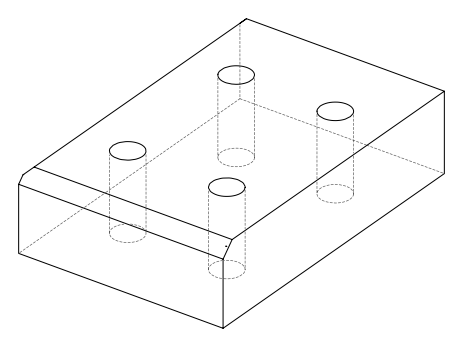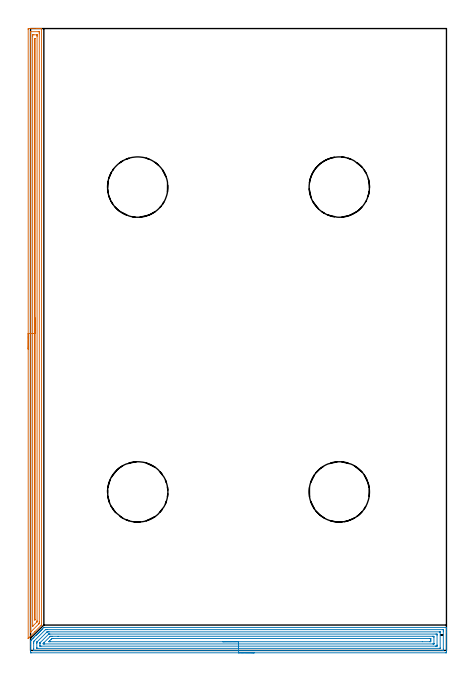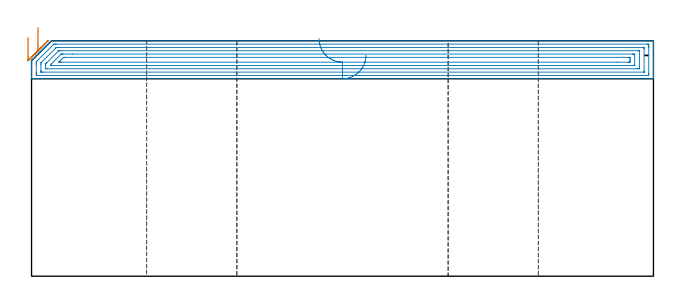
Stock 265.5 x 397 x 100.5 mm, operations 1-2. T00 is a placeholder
(PLAN: 6 operations, 1 tool changes, 47.9 min)
(1 AREA_MILL | FG_CHAMFER_SURFACE | UGT0205_001 | 12.47 min | 14241 mm3)
(2 AREA_MILL_1 | FG_CHAMFER_SURFACE_1 | UGT0205_001 | 12.94 min | 34454 mm3)
(3 MILL_THROUGH_HOLE_FROM_SOLID_MATERIAL | STEP1HOLE | UGT0201_018 | Circular | 5.62 min | 117015 mm3)
(4 MILL_THROUGH_HOLE_FROM_SOLID_MATERIAL_1 | STEP1HOLE_1 | UGT0201_018 | Circular | 5.62 min | 117010 mm3)
(5 MILL_THROUGH_HOLE_FROM_SOLID_MATERIAL_2 | STEP1HOLE_2 | UGT0201_018 | Circular | 5.62 min | 117018 mm3)
(6 MILL_THROUGH_HOLE_FROM_SOLID_MATERIAL_3 | STEP1HOLE_3 | UGT0201_018 | Circular | 5.62 min | 117011 mm3)
(TOOL UGT0205_001 | Chamfer Mill 20 x 3 x 45 deg. | D20 FL50 Z2)
(TOOL UGT0201_018 | End mill 30 mm | D30 FL50 Z4)
(OP 1 AREA_MILL)
G17 G21 G94 G90
T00 M6
G54
G17 G0 G90 X-1.5 Y192.35 S1061 M3
G43 Z110.5 H0
Z102.
G94 G1 Y192.388 Z101.128 F250.
Y192.502 Z100.264
Y192.691 Z99.412
Y192.953 Z98.58
Y193.287 Z97.774
Y193.69 Z97.
Y194.159 Z96.264
Y194.69 Z95.572
Y195.279 Z94.929
Y195.922 Z94.34
Y196.614 Z93.809
Y197.35 Z93.34
Y198.124 Z92.937
Y198.93 Z92.603
Y199.762 Z92.341
Y200.614 Z92.152
Y201.478 Z92.038
Y202.35 Z92.
Y396.371
X-1.498 Y396.701 Z92.001
X-1.494 Y396.99 Z92.004
X-1.176 Y397. Z92.322
X4.059 Z97.553
X4.577 Z98.073
X4.931 Z98.427
X5.449 Z98.945
X5.803 Z99.298
X6.512 Z100.012
X6.737 Z100.236
X6.87 Y396.997 Z100.362
X6.997 Y396.99 Z100.489
X7. Y396.818 Z100.5
X6.999 Y16.374 Z100.499
X7. Y16.283 Z100.495
X6.993 Y16.202 Z100.486
X6.937 Y16.135 Z100.433
X6.676 Y15.875 Z100.174
X2.75 Y11.95 Z96.249
X-1.041 Y8.158 Z92.457
X-1.176 Y8.022 Z92.32
X-1.317 Y7.882 Z92.181
X-1.467 Y7.732 Z92.031
X-1.495 Y7.716 Z92.003
X-1.499 Z91.999
X-1.5 Y7.882 Z92.
Y202.35
X-0.086 Z93.414
X-0.085 Y394.359 Z93.415
X-0.083 Y394.583 Z93.417
X-0.079 Y394.918 Z93.421
X-0.075 Y394.99 Z93.425
X0.027 Y394.995 Z93.527
X0.164 Y394.999 Z93.664
X4.931 Y395. Z98.431
X5.399 Y394.998 Z98.899
X5.543 Y394.993 Z99.043
X5.572 Y394.991 Z99.072
X5.579 Y394.94 Z99.079
X5.583 Y394.809 Z99.083
X5.584 Y394.583 Z99.084
X5.586 Y393.912 Z99.086
Y393.689
X5.584 Y18.164 Z99.084
X5.581 Y17.498 Z99.081
X5.578 Y17.27 Z99.078
X5.572 Y17.234 Z99.072
X5.539 Y17.196 Z99.039
X5.479 Y17.131 Z98.979
X5.386 Y17.037 Z98.886
X5.271 Y16.921 Z98.771
X0.255 Y11.905 Z93.755
X0.041 Y11.697 Z93.541
X-0.033 Y11.628 Z93.467
X-0.079 Y11.593 Z93.421
X-0.082 Y11.678 Z93.418
X-0.084 Y11.905 Z93.416
X-0.085 Y12.298 Z93.415
X-0.086 Y12.576 Z93.414
Y202.35
X1.328 Z94.828
X1.329 Y392.016 Z94.829
X1.333 Y392.795 Z94.833
X1.335 Y392.904 Z94.835
X1.347 Y392.99 Z94.847
X1.441 Y392.992 Z94.941
X2.114 Y393. Z95.614
X3.859 Y392.999 Z97.359
X4.059 Y392.994 Z97.559
X4.124 Y392.99 Z97.624
X4.165 Y392.979 Z97.665
X4.168 Y392.91 Z97.668
X4.17 Y392.795 Z97.67
X4.171 Y392.679 Z97.671
Y391.901
X4.17 Y18.944 Z97.67
X4.167 Y18.554 Z97.667
X4.163 Y18.36 Z97.663
X4.156 Y18.267 Z97.656
X4.065 Y18.164 Z97.565
X4.062 Y18.161 Z97.562
X1.441 Y15.541 Z94.941
X1.412 Y15.512 Z94.912
X1.381 Y15.482 Z94.881
X1.355 Y15.466 Z94.855
X1.334 Y15.459 Z94.834
X1.332 Y15.482 Z94.832
X1.33 Y15.512 Z94.83
X1.329 Y15.597 Z94.829
X1.328 Y202.35 Z94.828
X2.743 Z96.243
Y390.552
X2.744 Y390.566 Z96.244
X2.75 Y390.587 Z96.25
X2.756 Y390.567 Z96.256
X2.757 Y390.553 Z96.257
X2.756 Y19.938 Z96.256
X2.751 Y19.504 Z96.251
X2.748 Y19.466 Z96.248
X2.744 Y19.499 Z96.244
X2.743 Y19.512 Z96.243
Y202.35
Y203.222 Z96.281
Y204.087 Z96.395
Y204.938 Z96.583
Y205.77 Z96.846
Y206.576 Z97.18
Y207.35 Z97.582
Y208.086 Z98.051
Y208.778 Z98.582
Y209.421 Z99.172
Y210.01 Z99.815
Y210.542 Z100.507
Y211.01 Z101.243
Y211.413 Z102.016
Y211.747 Z102.822
Y212.009 Z103.654
Y212.198 Z104.506
Y212.312 Z105.371
Y212.35 Z106.243
G0 Z110.5
M5
M2
(OP 2 AREA_MILL_1)
G17 G21 G94 G90
T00 M6
G54
G17 G0 G90 X142.75 Y-1.5 S1061 M3
G43 Z110.5 H0
Z94.3
G94 G1 X142.712 Z93.428 F250.
X142.598 Z92.564
X142.409 Z91.712
X142.147 Z90.88
X141.813 Z90.074
X141.41 Z89.3
X140.942 Z88.564
X140.41 Z87.872
X139.821 Z87.229
X139.178 Z86.64
X138.486 Z86.108
X137.75 Z85.64
X136.976 Z85.237
X136.17 Z84.903
X135.338 Z84.641
X134.486 Z84.452
X133.622 Z84.338
X132.75 Z84.3
X0.611 Y-1.499 Z84.301
X0.066 Y-1.494 Z84.304
X0.008 Y-1.492 Z84.306
X0. Y-0.951 Z84.845
Y2.602 Z88.397
Y4.052 Z89.848
Y4.379 Z90.175
Y5.033 Z90.833
Y5.97 Z91.77
X0.001 Y6.156 Z91.955
X0.003 Y6.193 Z91.992
X0.016 Y6.216 Z92.015
X0.19 Y6.391 Z92.19
X0.25 Y6.452 Z92.248
X0.313 Y6.514 Z92.313
X0.485 Y6.685 Z92.484
X0.546 Y6.748 Z92.545
X0.611 Y6.811 Z92.61
X0.78 Y6.98 Z92.779
X0.843 Y7.044 Z92.841
X1.531 Y7.731 Z93.531
X1.731 Y7.933 Z93.729
X2.406 Y8.606 Z94.406
X2.619 Y8.821 Z94.617
X3.281 Y9.481 Z95.281
X3.508 Y9.709 Z95.506
X3.587 Y9.787 Z95.587
X3.726 Y9.927 Z95.726
X3.804 Y10.006 Z95.802
X3.884 Y10.085 Z95.884
X4.021 Y10.222 Z96.021
X4.1 Y10.302 Z96.098
X4.182 Y10.383 Z96.182
X4.316 Y10.516 Z96.315
X4.396 Y10.598 Z96.394
X4.48 Y10.68 Z96.479
X4.61 Y10.811 Z96.61
X4.692 Y10.894 Z96.69
X4.777 Y10.978 Z96.777
X4.905 Y11.106 Z96.905
X4.988 Y11.19 Z96.986
X5.075 Y11.275 Z97.075
X5.2 Y11.4 Z97.199
X5.284 Y11.486 Z97.282
X5.373 Y11.573 Z97.372
X5.494 Y11.695 Z97.494
X5.58 Y11.782 Z97.578
X5.67 Y11.871 Z97.67
X5.789 Y11.99 Z97.789
X5.877 Y12.078 Z97.875
X5.968 Y12.168 Z97.967
X6.084 Y12.284 Z98.084
X6.173 Y12.375 Z98.171
X6.265 Y12.466 Z98.265
X6.379 Y12.579 Z98.378
X6.469 Y12.671 Z98.467
X6.563 Y12.763 Z98.563
X6.673 Y12.874 Z98.673
X6.765 Y12.967 Z98.763
X6.861 Y13.061 Z98.86
X6.968 Y13.168 Z98.968
X7.061 Y13.263 Z99.059
X7.158 Y13.359 Z99.158
X7.263 Y13.463 Z99.262
X7.357 Y13.559 Z99.355
X7.456 Y13.656 Z99.456
X7.557 Y13.758 Z99.557
X7.653 Y13.855 Z99.651
X7.753 Y13.954 Z99.753
X8.395 Y14.596 Z100.394
X8.457 Y14.656 Z100.451
X8.506 Y14.698 Z100.485
X8.646 Y14.7 Z100.5
X265.336
X265.49 Y14.697 Z100.488
X265.492 Y14.663 Z100.455
X265.5 Y14.296 Z100.095
Y13.917 Z99.717
Y13.263 Z99.058
Y12.047 Z97.844
Y11.486 Z97.28
Y-0.344 Z85.453
X265.496 Y-0.951 Z84.846
X265.492 Y-1.492 Z84.306
X265.434 Y-1.494 Z84.304
X264.889 Y-1.5 Z84.3
X132.75
Y-0.086 Z85.714
X2.419 Y-0.085 Z85.715
X2.396
X2.01 Y-0.063 Z85.737
X2.002 Y0.33 Z86.13
X2. Y0.825 Z86.625
Y1.22 Z87.02
Y4.773 Z90.573
X2.003 Y5.267 Z91.067
X2.009 Y5.653 Z91.453
X2.028 Y5.766 Z91.566
X2.107 Y5.85 Z91.65
X2.396 Y6.147 Z91.947
X9.522 Y13.272 Z99.072
X9.527 Y13.275 Z99.075
X9.539 Y13.279 Z99.079
X10.409 Y13.286 Z99.086
X10.432
X263.081 Y13.285 Z99.085
X263.104 Y13.284 Z99.084
X263.49 Y13.263 Z99.063
X263.498 Y12.87 Z98.67
X263.5 Y12.375 Z98.175
Y11.98 Z97.78
Y0.825 Z86.625
X263.498 Y0.433 Z86.233
X263.49 Y-0.063 Z85.737
X263.125 Y-0.085 Z85.715
X263.104
X132.75 Y-0.086 Z85.714
Y1.328 Z87.128
X4.569 Y1.329 Z87.129
X4.182 Y1.331 Z87.131
X4.054 Y1.333 Z87.133
X4.016 Y1.335 Z87.135
X4.01 Y1.412 Z87.212
X4.004 Y1.533 Z87.333
X4.001 Y1.714 Z87.514
X4. Y1.895 Z87.695
X4.001 Y4.559 Z90.359
X4.01 Y5.267 Z91.067
X4.019 Y5.308 Z91.108
X4.043 Y5.337 Z91.137
X4.075 Y5.374 Z91.174
X4.182 Y5.483 Z91.283
X10.309 Y11.609 Z97.409
X10.432 Y11.73 Z97.53
X10.566 Y11.855 Z97.655
X10.685 Y11.864 Z97.664
X10.941 Y11.868 Z97.668
X11.325 Y11.87 Z97.67
X11.83 Y11.871 Z97.671
X260.931
X261.318 Y11.869 Z97.669
X261.446 Y11.867 Z97.667
X261.484 Y11.865 Z97.665
X261.49 Y11.788 Z97.588
X261.496 Y11.667 Z97.467
X261.499 Y11.486 Z97.286
X261.5 Y11.305 Z97.105
X261.499 Y1.534 Z87.334
X261.493 Y1.352 Z87.152
X261.49 Y1.334 Z87.134
X261.486 Y1.332 Z87.132
X261.463 Y1.33 Z87.13
X261.415 Y1.329 Z87.129
X261.318 Y1.328 Z87.128
X132.75
Y2.743 Z88.543
X6.719
X6.079 Y2.75 Z88.55
X6.01 Y2.752 Z88.552
X6.006 Y2.847 Z88.647
X6.002 Y3.051 Z88.851
X6. Y3.459 Z89.259
Y4.347 Z90.147
Y4.379 Z90.179
X6.01 Y4.807 Z90.607
X6.016 Y4.855 Z90.655
X6.043 Y4.888 Z90.688
X6.099 Y4.948 Z90.748
X6.193 Y5.044 Z90.844
X6.416 Y5.267 Z91.067
X11.325 Y10.176 Z95.976
X11.538 Y10.386 Z96.186
X11.586 Y10.43 Z96.23
X11.612 Y10.45 Z96.25
X11.654 Y10.452 Z96.252
X11.842 Y10.455 Z96.255
X12.218 Y10.457 Z96.257
X12.359
X258.781
X259.421 Y10.45 Z96.25
X259.49 Y10.448 Z96.248
X259.494 Y10.353 Z96.153
X259.498 Y10.149 Z95.949
X259.5 Y9.742 Z95.542
Y3.491 Z89.291
X259.497 Y3.062 Z88.862
X259.493 Y2.849 Z88.649
X259.489 Y2.75 Z88.55
X259.387 Y2.747 Z88.547
X258.639 Y2.743 Z88.543
X258.498
X132.75
Y4.157 Z89.957
X8.869
X8.646 Y4.158 Z89.958
X8.423 Y4.162 Z89.962
X8.01 Y4.171 Z89.971
Y4.379 Z90.179
X8.317 Y4.707 Z90.507
X8.646 Y5.047 Z90.847
X12.42 Y8.821 Z94.621
X12.561 Y8.956 Z94.756
X12.614 Y9.004 Z94.804
X12.668 Y9.036 Z94.836
X12.89 Y9.04 Z94.84
X13.11 Y9.042 Z94.842
X13.78 Y9.043 Z94.843
X17.561
X256.631
X256.854 Y9.041 Z94.841
X257.077 Y9.038 Z94.838
X257.49 Y9.028 Z94.828
X257.493 Y8.821 Z94.621
X257.5 Y8.178 Z93.978
Y4.379 Z90.179
X257.497 Y4.218 Z90.018
X257.494 Y4.179 Z89.979
X257.491 Y4.165 Z89.965
X257.449 Y4.162 Z89.962
X257.3 Y4.159 Z89.959
X257.077 Y4.157 Z89.957
X256.854
X132.75
Y5.571 Z91.371
X12.805
X12.218 Y5.572 Z91.372
X11.909 Y5.574 Z91.374
X11.74 Y5.578 Z91.378
X11.645 Y5.587 Z91.387
X11.713 Y5.66 Z91.46
X11.767 Y5.716 Z91.516
X12.203 Y6.156 Z91.956
X13.092 Y7.044 Z92.844
X13.547 Y7.498 Z93.298
X13.613 Y7.563 Z93.363
X13.656 Y7.601 Z93.401
X13.679 Y7.62 Z93.42
X13.711 Y7.622 Z93.422
X14.003 Y7.626 Z93.426
X14.309 Y7.628 Z93.428
X255.068
X255.375 Y7.627 Z93.427
X255.449 Y7.624 Z93.424
X255.482 Y7.622 Z93.422
X255.49 Y7.608 Z93.408
X255.496 Y7.506 Z93.306
X255.499 Y7.044 Z92.844
X255.5 Y6.615 Z92.415
X255.499 Y6.156 Z91.956
X255.496 Y5.73 Z91.53
X255.49 Y5.589 Z91.389
X255.361 Y5.578 Z91.378
X255.068 Y5.574 Z91.374
X254.762 Y5.572 Z91.372
X250.085 Y5.571 Z91.371
X132.75
X131.878 Z91.409
X131.014 Z91.523
X130.162 Z91.712
X129.33 Z91.974
X128.524 Z92.308
X127.75 Z92.711
X127.014 Z93.18
X126.322 Z93.711
X125.679 Z94.3
X125.09 Z94.943
X124.558 Z95.635
X124.09 Z96.371
X123.687 Z97.145
X123.353 Z97.951
X123.091 Z98.783
X122.902 Z99.635
X122.788 Z100.499
X122.75 Z101.371
G0 Z110.5
M5
M2
